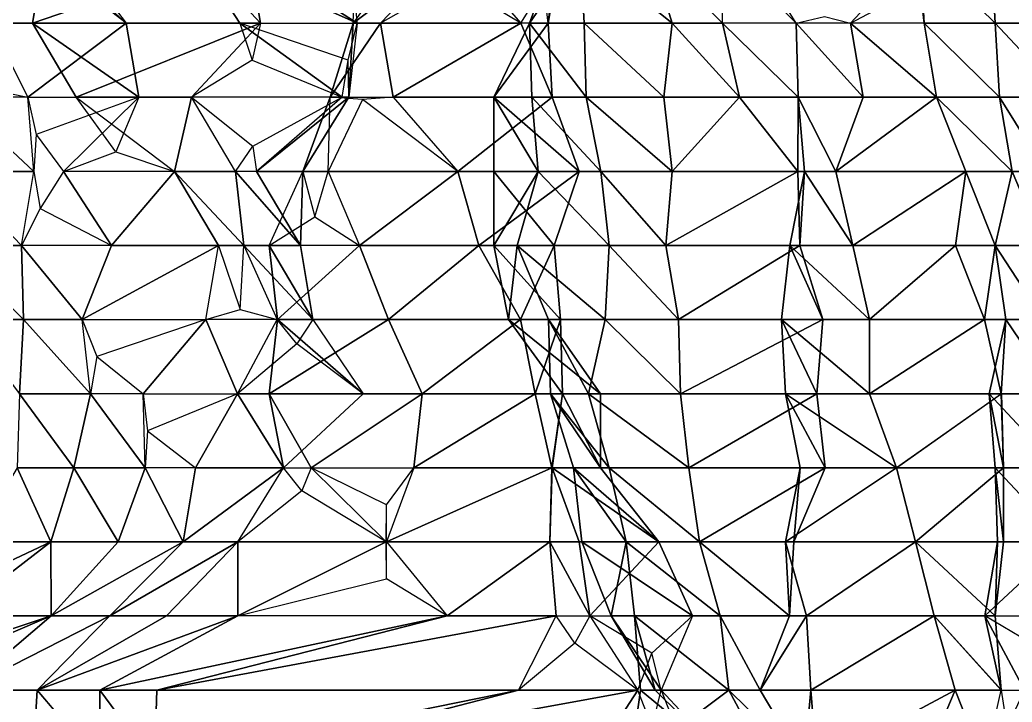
# Model space of a CAD drawing. Header units: metres. Extents: x -317 to 276, y -240 to 234.
# Drawn here: x -262.5 to -182.1, y 113 to 168.3 of the extents above; entities that cross this region are included whole.
import ezdxf

# ---------------------------------------------------------------- set-up
doc = ezdxf.new("R2010")
doc.units = ezdxf.units.M

msp = doc.modelspace()

# ---------------------------------------------------------------- linework, layer by layer
for points in [[(-253.86838, 168, -382.24393), (-261.46277, 168, -408.66034), (-260.4475, 174, -406.8019), (-260.44742, 174.0001, -406.80182)], [(-261.46277, 168, -408.66034), (-242.99896, 168, -387.37753), (-244.01422, 174, -389.23596), (-244.01411, 174.0001, -389.23587)], [(-261.46277, 168, -408.66034), (-244.01422, 174, -389.23596), (-260.4475, 174, -406.8019), (-260.44742, 174.0001, -406.80182)], [(-253.86838, 168, -382.24393), (-260.4475, 174, -406.8019), (-258.437, 174, -390.60675), (-258.43692, 174.0001, -390.60666)], [(-242.99896, 168, -387.37753), (-244.67104, 168, -402.95325), (-248.56285, 174, -410.07715), (-248.56274, 174.0001, -410.07706)], [(-242.99896, 168, -387.37753), (-248.56285, 174, -410.07715), (-244.01422, 174, -389.23596), (-244.01411, 174.0001, -389.23587)], [(-235.17532, 168, -398.08643), (-244.48181, 174, -415.12183), (-248.56285, 174, -410.07715), (-248.56274, 174.0001, -410.07706)], [(-235.17532, 168, -398.08643), (-248.56285, 174, -410.07715), (-244.67104, 168, -402.95325), (-244.67093, 168.0001, -402.95316)], [(-235.17532, 168, -398.08643), (-235.39423, 171, -407.09116), (-244.48181, 174, -415.12183), (-244.4817, 174.0001, -415.12173)], [(-235.49371, 168, -411.18423), (-233.27399, 168, -419.63602), (-227.52087, 174, -409.105), (-227.52077, 174.0001, -409.10492)], [(-235.49371, 168, -411.18423), (-227.52087, 174, -409.105), (-231.26349, 174, -403.44086), (-231.26338, 174.0001, -403.44077)], [(-231.26349, 174, -403.44086), (-235.49371, 168, -411.18423), (-235.39423, 171, -407.09116), (-235.39412, 171.0001, -407.09106)], [(-221.91696, 168, -411.3621), (-220.05719, 171, -418.44333), (-227.16245, 174, -420.9639), (-227.16234, 174.0001, -420.9638)], [(-219.69724, 168, -419.8139), (-221.2001, 168, -435.07983), (-219.00038, 174, -431.05328), (-219.00027, 174.0001, -431.0532)], [(-221.2001, 168, -435.07983), (-216.78064, 168, -439.50507), (-217.11906, 174, -440.12454), (-217.11896, 174.0001, -440.12445)], [(-221.2001, 168, -435.07983), (-217.11906, 174, -440.12454), (-219.00038, 174, -431.05328), (-219.00027, 174.0001, -431.0532)], [(-218.68198, 174, -417.95547), (-219.69724, 168, -419.8139), (-220.05719, 171, -418.44333), (-220.05708, 171.0001, -418.44324)], [(-219.69724, 168, -419.8139), (-219.00038, 174, -431.05328), (-218.68198, 174, -417.95547), (-218.68187, 174.0001, -417.95538)], [(-217.11906, 174, -440.12454), (-209.65385, 168, -438.97455), (-211.51515, 174, -442.38162), (-211.51505, 174.0001, -442.38153)], [(-217.11906, 174, -440.12454), (-216.78064, 168, -439.50507), (-209.65385, 168, -438.97455), (-209.65375, 168.0001, -438.97446)], [(-211.51515, 174, -442.38162), (-205.57281, 168, -444.01923), (-205.57281, 174, -444.01923), (-205.57271, 174.0001, -444.01913)], [(-211.51515, 174, -442.38162), (-209.65385, 168, -438.97455), (-205.57281, 168, -444.01923), (-205.57271, 168.0001, -444.01913)], [(-199.6305, 168, -445.65686), (-203.35309, 174, -452.471), (-205.57281, 174, -444.01923), (-205.57271, 174.0001, -444.01913)], [(-189.62714, 174, -439.86084), (-195.21104, 168, -450.0821), (-189.60826, 171, -451.6261), (-189.60815, 171.0001, -451.626)], [(-189.2687, 168, -451.7197), (-189.60826, 171, -451.6261), (-189.60713, 174, -452.33917), (-189.60703, 174.0001, -452.33908)], [(-189.60713, 174, -452.33917), (-183.49559, 168, -453.66705), (-183.834, 174, -454.2865), (-183.8339, 174.0001, -454.2864)], [(-189.60713, 174, -452.33917), (-189.2687, 168, -451.7197), (-183.49559, 168, -453.66705), (-183.49548, 168.0001, -453.66696)], [(-183.834, 174, -454.2865), (-179.07614, 168, -458.09225), (-178.73772, 174, -457.47278), (-178.73761, 174.0001, -457.4727)], [(-183.834, 174, -454.2865), (-183.49559, 168, -453.66705), (-179.07614, 168, -458.09225), (-179.07603, 168.0001, -458.09216)], [(-260.28976, 172.97562, -387.7407), (-264.88696, 168, -389.89835), (-253.86838, 168, -382.24393), (-253.86827, 168.0001, -382.24384)], [(-227.45491, 171.32309, -415.24173), (-233.27399, 168, -419.63602), (-221.91696, 168, -411.3621), (-221.91685, 168.0001, -411.362)], [(-261.84122, 162, -384.32312), (-253.86838, 168, -382.24393), (-264.88696, 168, -389.89835), (-264.88687, 168.0001, -389.89825)], [(-261.84122, 162, -384.32312), (-252.85312, 162, -380.3855), (-253.86838, 168, -382.24393), (-253.86827, 168.0001, -382.24384)], [(-252.85312, 162, -380.3855), (-257.90936, 162, -402.15588), (-261.46277, 168, -408.66034), (-261.46268, 168.0001, -408.66025)], [(-252.85312, 162, -380.3855), (-261.46277, 168, -408.66034), (-253.86838, 168, -382.24393), (-253.86827, 168.0001, -382.24384)], [(-257.90936, 162, -402.15588), (-242.99896, 168, -387.37753), (-261.46277, 168, -408.66034), (-261.46268, 168.0001, -408.66025)], [(-257.90936, 162, -402.15588), (-248.58286, 162, -397.59882), (-242.99896, 168, -387.37753), (-242.99886, 168.0001, -387.37744)], [(-242.99896, 168, -387.37753), (-243.67188, 165, -393.6458), (-248.58286, 162, -397.59882), (-248.58275, 162.0001, -397.59872)], [(-236.37979, 162, -387.7762), (-235.89197, 165, -398.45374), (-244.67104, 168, -402.95325), (-244.67093, 168.0001, -402.95316)], [(-236.37979, 162, -387.7762), (-244.67104, 168, -402.95325), (-243.67188, 165, -393.6458), (-243.67177, 165.0001, -393.64572)], [(-235.85214, 162, -399.32535), (-237.35501, 162, -414.5913), (-235.49371, 168, -411.18423), (-235.4936, 168.0001, -411.18414)], [(-237.35501, 162, -414.5913), (-232.25873, 162, -417.7776), (-233.27399, 168, -419.63602), (-233.27388, 168.0001, -419.63593)], [(-237.35501, 162, -414.5913), (-233.27399, 168, -419.63602), (-235.49371, 168, -411.18423), (-235.4936, 168.0001, -411.18414)], [(-235.17532, 168, -398.08643), (-235.85214, 162, -399.32535), (-235.89197, 165, -398.45374), (-235.89186, 165.0001, -398.45364)], [(-235.85214, 162, -399.32535), (-235.49371, 168, -411.18423), (-235.17532, 168, -398.08643), (-235.17522, 168.0001, -398.08633)], [(-232.25873, 162, -417.7776), (-221.91696, 168, -411.3621), (-233.27399, 168, -419.63602), (-233.27388, 168.0001, -419.63593)], [(-232.25873, 162, -417.7776), (-219.37883, 162, -406.71606), (-221.91696, 168, -411.3621), (-221.91685, 168.0001, -411.362)], [(-219.37883, 162, -406.71606), (-224.09666, 162, -427.867), (-219.69724, 168, -419.8139), (-219.69713, 168.0001, -419.8138)], [(-224.09666, 162, -427.867), (-221.03088, 162, -434.7701), (-221.2001, 168, -435.07983), (-221.2, 168.0001, -435.07974)], [(-224.09666, 162, -427.867), (-221.2001, 168, -435.07983), (-219.69724, 168, -419.8139), (-219.69713, 168.0001, -419.8138)], [(-219.37883, 162, -406.71606), (-219.69724, 168, -419.8139), (-221.91696, 168, -411.3621), (-221.91685, 168.0001, -411.362)], [(-221.2001, 168, -435.07983), (-216.61145, 162, -439.19534), (-216.78064, 168, -439.50507), (-216.78053, 168.0001, -439.50497)], [(-221.2001, 168, -435.07983), (-221.03088, 162, -434.7701), (-216.61145, 162, -439.19534), (-216.61134, 162.0001, -439.19525)], [(-216.78064, 168, -439.50507), (-210.33069, 162, -440.21347), (-209.65385, 168, -438.97455), (-209.65375, 168.0001, -438.97446)], [(-216.78064, 168, -439.50507), (-216.61145, 162, -439.19534), (-210.33069, 162, -440.21347), (-210.33058, 162.0001, -440.21338)], [(-209.65385, 168, -438.97455), (-210.33069, 162, -440.21347), (-204.21915, 162, -441.54135), (-204.21904, 162.0001, -441.54126)], [(-209.65385, 168, -438.97455), (-204.21915, 162, -441.54135), (-205.57281, 168, -444.01923), (-205.57271, 168.0001, -444.01913)], [(-205.57281, 168, -444.01923), (-199.46127, 162, -445.3471), (-199.6305, 168, -445.65686), (-199.63039, 168.0001, -445.65677)], [(-205.57281, 168, -444.01923), (-204.21915, 162, -441.54135), (-199.46127, 162, -445.3471), (-199.46117, 162.0001, -445.34702)], [(-197.33615, 168.54544, -447.7146), (-195.21104, 168, -450.0821), (-199.6305, 168, -445.65686), (-199.63039, 168.0001, -445.65677)], [(-199.6305, 168, -445.65686), (-194.19579, 162, -448.22366), (-195.21104, 168, -450.0821), (-195.21094, 168.0001, -450.082)], [(-199.6305, 168, -445.65686), (-199.46127, 162, -445.3471), (-194.19579, 162, -448.22366), (-194.19568, 162.0001, -448.22357)], [(-195.21104, 168, -450.0821), (-188.25345, 162, -449.86127), (-189.2687, 168, -451.7197), (-189.2686, 168.0001, -451.7196)], [(-195.21104, 168, -450.0821), (-194.19579, 162, -448.22366), (-188.25345, 162, -449.86127), (-188.25334, 162.0001, -449.86118)], [(-189.2687, 168, -451.7197), (-183.15717, 162, -453.04758), (-183.49559, 168, -453.66705), (-183.49548, 168.0001, -453.66696)], [(-189.2687, 168, -451.7197), (-188.25345, 162, -449.86127), (-183.15717, 162, -453.04758), (-183.15706, 162.0001, -453.0475)], [(-183.49559, 168, -453.66705), (-177.89168, 162, -455.92413), (-179.07614, 168, -458.09225), (-179.07603, 168.0001, -458.09216)], [(-183.49559, 168, -453.66705), (-183.15717, 162, -453.04758), (-177.89168, 162, -455.92413), (-177.89157, 162.0001, -455.92404)], [(-264.77853, 162.6, -383.44238), (-261.84122, 162, -384.32312), (-267.78354, 162, -382.68552), (-267.78345, 162.0001, -382.68542)], [(-267.78354, 162, -382.68552), (-268.12195, 156, -383.305), (-261.3336, 156, -383.39392), (-261.3335, 156.0001, -383.39383)], [(-267.78354, 162, -382.68552), (-261.3336, 156, -383.39392), (-261.84122, 162, -384.32312), (-261.84113, 162.0001, -384.32303)], [(-261.3336, 156, -383.39392), (-261.84122, 162, -384.32312), (-261.1498, 159, -384.02023), (-261.14972, 159.0001, -384.02014)], [(-252.85312, 162, -380.3855), (-261.1498, 159, -384.02023), (-258.94464, 156, -391.53598), (-258.94455, 156.0001, -391.5359)], [(-252.85312, 162, -380.3855), (-254.69727, 157.59036, -390.0187), (-257.90936, 162, -402.15588), (-257.90927, 162.0001, -402.1558)], [(-248.58286, 162, -397.59882), (-257.90936, 162, -402.15588), (-249.95654, 156, -387.59836), (-249.95644, 156.0001, -387.59827)], [(-248.58286, 162, -397.59882), (-249.95654, 156, -387.59836), (-245.02948, 156, -391.09436), (-245.02937, 156.0001, -391.09427)], [(-248.58286, 162, -397.59882), (-243.6003, 158.03226, -394.73578), (-236.37979, 162, -387.7762), (-236.37968, 162.0001, -387.77612)], [(-243.31737, 156, -400.47537), (-239.57475, 156, -406.13953), (-235.85214, 162, -399.32535), (-235.85204, 162.0001, -399.32526)], [(-243.31737, 156, -400.47537), (-235.85214, 162, -399.32535), (-236.37979, 162, -387.7762), (-236.37968, 162.0001, -387.77612)], [(-239.57475, 156, -406.13953), (-237.52423, 156, -414.90106), (-237.35501, 162, -414.5913), (-237.3549, 162.0001, -414.59122)], [(-239.57475, 156, -406.13953), (-237.35501, 162, -414.5913), (-235.85214, 162, -399.32535), (-235.85204, 162.0001, -399.32526)], [(-234.72755, 161.8125, -416.03928), (-237.52423, 156, -414.90106), (-227.01324, 156, -408.1758), (-227.01314, 156.0001, -408.17572)], [(-232.25873, 162, -417.7776), (-234.72755, 161.8125, -416.03928), (-237.35501, 162, -414.5913), (-237.3549, 162.0001, -414.59122)], [(-227.01324, 156, -408.1758), (-219.37883, 162, -406.71606), (-232.25873, 162, -417.7776), (-232.25862, 162.0001, -417.7775)], [(-227.01324, 156, -408.1758), (-217.17911, 156, -402.6895), (-219.37883, 162, -406.71606), (-219.37872, 162.0001, -406.71597)], [(-217.17911, 156, -402.6895), (-224.09666, 156, -427.867), (-224.09666, 162, -427.867), (-224.09656, 162.0001, -427.8669)], [(-217.17911, 156, -402.6895), (-224.09666, 162, -427.867), (-219.37883, 162, -406.71606), (-219.37872, 162.0001, -406.71597)], [(-224.09666, 162, -427.867), (-220.52325, 156, -433.8409), (-221.03088, 162, -434.7701), (-221.03078, 162.0001, -434.77002)], [(-224.09666, 162, -427.867), (-224.09666, 156, -427.867), (-220.52325, 156, -433.8409), (-220.52315, 156.0001, -433.84082)], [(-221.03088, 162, -434.7701), (-215.42697, 156, -437.0272), (-216.61145, 162, -439.19534), (-216.61134, 162.0001, -439.19525)], [(-221.03088, 162, -434.7701), (-220.52325, 156, -433.8409), (-215.42697, 156, -437.0272), (-215.42686, 156.0001, -437.0271)], [(-216.61145, 162, -439.19534), (-209.65385, 156, -438.97455), (-210.33069, 162, -440.21347), (-210.33058, 162.0001, -440.21338)], [(-216.61145, 162, -439.19534), (-215.42697, 156, -437.0272), (-209.65385, 156, -438.97455), (-209.65375, 156.0001, -438.97446)], [(-209.65385, 156, -438.97455), (-204.21915, 162, -441.54135), (-210.33069, 162, -440.21347), (-210.33058, 162.0001, -440.21338)], [(-209.65385, 156, -438.97455), (-199.4813, 156, -432.86877), (-204.21915, 162, -441.54135), (-204.21904, 162.0001, -441.54126)], [(-199.4813, 156, -432.86877), (-199.46127, 162, -445.3471), (-204.21915, 162, -441.54135), (-204.21904, 162.0001, -441.54126)], [(-199.4813, 156, -432.86877), (-198.95366, 156, -444.4179), (-199.46127, 162, -445.3471), (-199.46117, 162.0001, -445.34702)], [(-199.46127, 162, -445.3471), (-196.39551, 156, -452.2502), (-194.19579, 162, -448.22366), (-194.19568, 162.0001, -448.22357)], [(-199.46127, 162, -445.3471), (-198.95366, 156, -444.4179), (-196.39551, 156, -452.2502), (-196.3954, 156.0001, -452.25012)], [(-196.39551, 156, -452.2502), (-185.88454, 156, -445.525), (-188.25345, 162, -449.86127), (-188.25334, 162.0001, -449.86118)], [(-196.39551, 156, -452.2502), (-188.25345, 162, -449.86127), (-194.19579, 162, -448.22366), (-194.19568, 162.0001, -448.22357)], [(-188.25345, 162, -449.86127), (-182.1419, 156, -451.18915), (-183.15717, 162, -453.04758), (-183.15706, 162.0001, -453.0475)], [(-188.25345, 162, -449.86127), (-185.88454, 156, -445.525), (-182.1419, 156, -451.18915), (-182.1418, 156.0001, -451.18906)], [(-183.15717, 162, -453.04758), (-179.41455, 156, -458.71173), (-177.89168, 162, -455.92413), (-177.89157, 162.0001, -455.92404)], [(-183.15717, 162, -453.04758), (-182.1419, 156, -451.18915), (-179.41455, 156, -458.71173), (-179.41444, 156.0001, -458.71164)], [(-254.69727, 157.59036, -390.0187), (-249.95654, 156, -387.59836), (-258.94464, 156, -391.53598), (-258.94455, 156.0001, -391.5359)], [(-243.6003, 158.03226, -394.73578), (-243.31737, 156, -400.47537), (-245.02948, 156, -391.09436), (-245.02937, 156.0001, -391.09427)], [(-268.12195, 156, -383.305), (-268.29117, 150, -383.61472), (-262.34885, 150, -385.25232), (-262.34875, 150.0001, -385.25223)], [(-268.12195, 156, -383.305), (-262.34885, 150, -385.25232), (-261.3336, 156, -383.39392), (-261.3335, 156.0001, -383.39383)], [(-261.3336, 156, -383.39392), (-260.83932, 153, -385.0785), (-262.34885, 150, -385.25232), (-262.34875, 150.0001, -385.25223)], [(-255.05283, 150, -384.41205), (-258.94464, 156, -391.53598), (-260.83932, 153, -385.0785), (-260.83923, 153.0001, -385.0784)], [(-249.95654, 156, -387.59836), (-258.94464, 156, -391.53598), (-255.05283, 150, -384.41205), (-255.05272, 150.0001, -384.41196)], [(-249.95654, 156, -387.59836), (-255.05283, 150, -384.41205), (-246.40317, 150, -381.09393), (-246.40306, 150.0001, -381.09384)], [(-244.35263, 150, -389.85544), (-245.02948, 156, -391.09436), (-249.95654, 156, -387.59836), (-249.95644, 156.0001, -387.59827)], [(-244.35263, 150, -389.85544), (-249.95654, 156, -387.59836), (-246.40317, 150, -381.09393), (-246.40306, 150.0001, -381.09384)], [(-239.76398, 150, -393.97092), (-243.31737, 156, -400.47537), (-245.02948, 156, -391.09436), (-245.02937, 156.0001, -391.09427)], [(-239.76398, 150, -393.97092), (-245.02948, 156, -391.09436), (-244.35263, 150, -389.85544), (-244.35252, 150.0001, -389.85535)], [(-239.76398, 150, -393.97092), (-239.57475, 156, -406.13953), (-243.31737, 156, -400.47537), (-243.31726, 156.0001, -400.47528)], [(-239.76398, 150, -393.97092), (-242.2821, 150, -411.09528), (-239.57475, 156, -406.13953), (-239.57465, 156.0001, -406.13943)], [(-239.57475, 156, -406.13953), (-238.60135, 152.32257, -410.6152), (-237.52423, 156, -414.90106), (-237.52412, 156.0001, -414.90097)], [(-234.98608, 150, -410.255), (-227.01324, 156, -408.1758), (-237.52423, 156, -414.90106), (-237.52412, 156.0001, -414.90097)], [(-234.98608, 150, -410.255), (-225.32117, 150, -405.07846), (-227.01324, 156, -408.1758), (-227.01314, 156.0001, -408.17572)], [(-225.32117, 150, -405.07846), (-217.17911, 156, -402.6895), (-227.01324, 156, -408.1758), (-227.01314, 156.0001, -408.17572)], [(-225.32117, 150, -405.07846), (-219.20963, 150, -406.40634), (-217.17911, 156, -402.6895), (-217.179, 156.0001, -402.68942)], [(-219.20963, 150, -406.40634), (-224.09666, 150, -427.867), (-224.09666, 156, -427.867), (-224.09656, 156.0001, -427.8669)], [(-219.20963, 150, -406.40634), (-224.09666, 156, -427.867), (-217.17911, 156, -402.6895), (-217.179, 156.0001, -402.68942)], [(-224.09666, 150, -427.867), (-222.21536, 150, -436.93823), (-220.52325, 156, -433.8409), (-220.52315, 156.0001, -433.84082)], [(-224.09666, 150, -427.867), (-220.52325, 156, -433.8409), (-224.09666, 156, -427.867), (-224.09656, 156.0001, -427.8669)], [(-220.52325, 156, -433.8409), (-222.21536, 150, -436.93823), (-214.75015, 150, -435.78824), (-214.75005, 150.0001, -435.78815)], [(-220.52325, 156, -433.8409), (-214.75015, 150, -435.78824), (-215.42697, 156, -437.0272), (-215.42686, 156.0001, -437.0271)], [(-215.42697, 156, -437.0272), (-210.16148, 150, -439.90375), (-209.65385, 156, -438.97455), (-209.65375, 156.0001, -438.97446)], [(-215.42697, 156, -437.0272), (-214.75015, 150, -435.78824), (-210.16148, 150, -439.90375), (-210.16138, 150.0001, -439.90366)], [(-210.16148, 150, -439.90375), (-199.31209, 150, -432.55905), (-199.4813, 156, -432.86877), (-199.48119, 156.0001, -432.86868)], [(-210.16148, 150, -439.90375), (-199.4813, 156, -432.86877), (-209.65385, 156, -438.97455), (-209.65375, 156.0001, -438.97446)], [(-199.31209, 150, -432.55905), (-200.13812, 150, -446.58606), (-198.95366, 156, -444.4179), (-198.95355, 156.0001, -444.41782)], [(-198.95366, 156, -444.4179), (-200.13812, 150, -446.58606), (-195.04184, 150, -449.77234), (-195.04173, 150.0001, -449.77225)], [(-199.31209, 150, -432.55905), (-198.95366, 156, -444.4179), (-199.4813, 156, -432.86877), (-199.48119, 156.0001, -432.86868)], [(-198.95366, 156, -444.4179), (-195.04184, 150, -449.77234), (-196.39551, 156, -452.2502), (-196.3954, 156.0001, -452.25012)], [(-195.04184, 150, -449.77234), (-185.88454, 156, -445.525), (-196.39551, 156, -452.2502), (-196.3954, 156.0001, -452.25012)], [(-195.04184, 150, -449.77234), (-186.73058, 150, -447.07367), (-185.88454, 156, -445.525), (-185.88443, 156.0001, -445.5249)], [(-185.88454, 156, -445.525), (-186.73058, 150, -447.07367), (-183.49559, 150, -453.66705), (-183.49548, 150.0001, -453.66696)], [(-185.88454, 156, -445.525), (-183.49559, 150, -453.66705), (-182.1419, 156, -451.18915), (-182.1418, 156.0001, -451.18906)], [(-182.1419, 156, -451.18915), (-183.49559, 150, -453.66705), (-179.58377, 150, -459.02148), (-179.58366, 150.0001, -459.0214)], [(-182.1419, 156, -451.18915), (-179.58377, 150, -459.02148), (-179.41455, 156, -458.71173), (-179.41444, 156.0001, -458.71164)], [(-238.60135, 152.32257, -410.6152), (-234.98608, 150, -410.255), (-242.2821, 150, -411.09528), (-242.282, 150.0001, -411.09518)], [(-268.29117, 150, -383.61472), (-262.17963, 144, -384.9426), (-262.34885, 150, -385.25232), (-262.34875, 150.0001, -385.25223)], [(-268.29117, 150, -383.61472), (-267.1067, 144, -381.44656), (-262.17963, 144, -384.9426), (-262.17953, 144.0001, -384.9425)], [(-262.34885, 150, -385.25232), (-257.42175, 144, -388.74835), (-255.05283, 150, -384.41205), (-255.05272, 150.0001, -384.41196)], [(-262.34885, 150, -385.25232), (-262.17963, 144, -384.9426), (-257.42175, 144, -388.74835), (-257.42166, 144.0001, -388.74826)], [(-257.42175, 144, -388.74835), (-247.41841, 144, -382.95233), (-246.40317, 150, -381.09393), (-246.40306, 150.0001, -381.09384)], [(-257.42175, 144, -388.74835), (-246.40317, 150, -381.09393), (-255.05283, 150, -384.41205), (-255.05272, 150.0001, -384.41196)], [(-246.40317, 150, -381.09393), (-244.64722, 144.81818, -384.13718), (-244.35263, 150, -389.85544), (-244.35252, 150.0001, -389.85535)], [(-244.35263, 150, -389.85544), (-238.74872, 144, -392.11252), (-239.76398, 150, -393.97092), (-239.76387, 150.0001, -393.97083)], [(-244.35263, 150, -389.85544), (-241.6453, 144, -384.89966), (-238.74872, 144, -392.11252), (-238.74861, 144.0001, -392.11243)], [(-238.74872, 144, -392.11252), (-241.60526, 144, -409.85635), (-242.2821, 150, -411.09528), (-242.282, 150.0001, -411.09518)], [(-238.74872, 144, -392.11252), (-242.2821, 150, -411.09528), (-239.76398, 150, -393.97092), (-239.76387, 150.0001, -393.97083)], [(-241.60526, 144, -409.85635), (-234.98608, 150, -410.255), (-242.2821, 150, -411.09528), (-242.282, 150.0001, -411.09518)], [(-241.60526, 144, -409.85635), (-232.61716, 144, -405.91873), (-234.98608, 150, -410.255), (-234.98598, 150.0001, -410.2549)], [(-232.61716, 144, -405.91873), (-225.32117, 150, -405.07846), (-234.98608, 150, -410.255), (-234.98598, 150.0001, -410.2549)], [(-232.61716, 144, -405.91873), (-221.93698, 144, -398.88376), (-225.32117, 150, -405.07846), (-225.32106, 150.0001, -405.07837)], [(-219.20963, 150, -406.40634), (-225.32117, 150, -405.07846), (-221.93698, 144, -398.88376), (-221.93687, 144.0001, -398.88367)], [(-218.702, 144, -405.47714), (-222.9122, 144, -425.69885), (-224.09666, 150, -427.867), (-224.09656, 150.0001, -427.8669)], [(-218.702, 144, -405.47714), (-224.09666, 150, -427.867), (-219.20963, 150, -406.40634), (-219.20952, 150.0001, -406.40625)], [(-222.9122, 144, -425.69885), (-222.21536, 150, -436.93823), (-224.09666, 150, -427.867), (-224.09656, 150.0001, -427.8669)], [(-222.9122, 144, -425.69885), (-219.67722, 144, -432.29224), (-222.21536, 150, -436.93823), (-222.21526, 150.0001, -436.93814)], [(-222.21536, 150, -436.93823), (-215.08856, 144, -436.4077), (-214.75015, 150, -435.78824), (-214.75005, 150.0001, -435.78815)], [(-222.21536, 150, -436.93823), (-219.67722, 144, -432.29224), (-215.08856, 144, -436.4077), (-215.08846, 144.0001, -436.40762)], [(-219.20963, 150, -406.40634), (-221.93698, 144, -398.88376), (-218.702, 144, -405.47714), (-218.70189, 144.0001, -405.47705)], [(-214.75015, 150, -435.78824), (-215.08856, 144, -436.4077), (-209.14622, 144, -438.04532), (-209.14612, 144.0001, -438.04523)], [(-214.75015, 150, -435.78824), (-209.14622, 144, -438.04532), (-210.16148, 150, -439.90375), (-210.16138, 150.0001, -439.90366)], [(-209.14622, 144, -438.04532), (-199.31209, 150, -432.55905), (-210.16148, 150, -439.90375), (-210.16138, 150.0001, -439.90366)], [(-209.14622, 144, -438.04532), (-197.45079, 144, -429.15195), (-199.31209, 150, -432.55905), (-199.31198, 150.0001, -432.55896)], [(-197.45079, 144, -429.15195), (-200.81496, 144, -447.825), (-200.13812, 150, -446.58606), (-200.13802, 150.0001, -446.58597)], [(-200.13812, 150, -446.58606), (-200.81496, 144, -447.825), (-193.68817, 144, -447.29446), (-193.68806, 144.0001, -447.29437)], [(-197.45079, 144, -429.15195), (-200.13812, 150, -446.58606), (-199.31209, 150, -432.55905), (-199.31198, 150.0001, -432.55896)], [(-200.13812, 150, -446.58606), (-193.68817, 144, -447.29446), (-195.04184, 150, -449.77234), (-195.04173, 150.0001, -449.77225)], [(-193.68817, 144, -447.29446), (-186.73058, 150, -447.07367), (-195.04184, 150, -449.77234), (-195.04173, 150.0001, -449.77225)], [(-193.68817, 144, -447.29446), (-184.36165, 144, -442.73737), (-186.73058, 150, -447.07367), (-186.73047, 150.0001, -447.07358)], [(-184.36165, 144, -442.73737), (-183.49559, 150, -453.66705), (-186.73058, 150, -447.07367), (-186.73047, 150.0001, -447.07358)], [(-184.36165, 144, -442.73737), (-182.64954, 144, -452.11835), (-183.49559, 150, -453.66705), (-183.49548, 150.0001, -453.66696)], [(-183.49559, 150, -453.66705), (-179.58377, 144, -459.02148), (-179.58377, 150, -459.02148), (-179.58366, 150.0001, -459.0214)], [(-183.49559, 150, -453.66705), (-182.64954, 144, -452.11835), (-179.58377, 144, -459.02148), (-179.58366, 144.0001, -459.0214)], [(-244.64722, 144.81818, -384.13718), (-241.6453, 144, -384.89966), (-247.41841, 144, -382.95233), (-247.4183, 144.0001, -382.95224)], [(-267.1067, 144, -381.44656), (-262.51807, 138, -385.56207), (-262.17963, 144, -384.9426), (-262.17953, 144.0001, -384.9425)], [(-262.17963, 144, -384.9426), (-262.51807, 138, -385.56207), (-256.74493, 138, -387.5094), (-256.74484, 138.0001, -387.5093)], [(-262.17963, 144, -384.9426), (-256.74493, 138, -387.5094), (-257.42175, 144, -388.74835), (-257.42166, 144.0001, -388.74826)], [(-256.74493, 138, -387.5094), (-257.42175, 144, -388.74835), (-256.2449, 141, -388.06647), (-256.2448, 141.0001, -388.06638)], [(-247.41841, 144, -382.95233), (-256.2449, 141, -388.06647), (-252.49469, 138, -392.2444), (-252.49458, 138.0001, -392.2443)], [(-247.41841, 144, -382.95233), (-252.49469, 138, -392.2444), (-244.86026, 138, -390.78464), (-244.86015, 138.0001, -390.78455)], [(-247.41841, 144, -382.95233), (-244.86026, 138, -390.78464), (-241.6453, 144, -384.89966), (-241.64519, 144.0001, -384.89957)], [(-234.6877, 138, -384.67886), (-242.2821, 138, -411.09528), (-241.60526, 144, -409.85635), (-241.60515, 144.0001, -409.85626)], [(-242.2821, 138, -411.09528), (-229.90982, 138, -400.96295), (-232.61716, 144, -405.91873), (-232.61705, 144.0001, -405.91864)], [(-242.2821, 138, -411.09528), (-232.61716, 144, -405.91873), (-241.60526, 144, -409.85635), (-241.60515, 144.0001, -409.85626)], [(-238.74872, 144, -392.11252), (-240.05928, 142.04651, -388.25397), (-241.6453, 144, -384.89966), (-241.64519, 144.0001, -384.89957)], [(-234.6877, 138, -384.67886), (-241.60526, 144, -409.85635), (-238.74872, 144, -392.11252), (-238.74861, 144.0001, -392.11243)], [(-229.90982, 138, -400.96295), (-221.93698, 144, -398.88376), (-232.61716, 144, -405.91873), (-232.61705, 144.0001, -405.91864)], [(-229.90982, 138, -400.96295), (-220.75252, 138, -396.7156), (-221.93698, 144, -398.88376), (-221.93687, 144.0001, -398.88367)], [(-218.53278, 138, -405.16742), (-215.46701, 138, -412.0705), (-222.9122, 144, -425.69885), (-222.9121, 144.0001, -425.69876)], [(-218.53278, 138, -405.16742), (-222.9122, 144, -425.69885), (-218.702, 144, -405.47714), (-218.70189, 144.0001, -405.47705)], [(-215.46701, 138, -412.0705), (-219.67722, 144, -432.29224), (-222.9122, 144, -425.69885), (-222.9121, 144.0001, -425.69876)], [(-220.75252, 138, -396.7156), (-218.702, 144, -405.47714), (-221.93698, 144, -398.88376), (-221.93687, 144.0001, -398.88367)], [(-220.75252, 138, -396.7156), (-218.53278, 138, -405.16742), (-218.702, 144, -405.47714), (-218.70189, 144.0001, -405.47705)], [(-215.46701, 138, -412.0705), (-219.50801, 138, -431.98248), (-219.67722, 144, -432.29224), (-219.67711, 144.0001, -432.29214)], [(-219.67722, 144, -432.29224), (-216.44223, 138, -438.8856), (-215.08856, 144, -436.4077), (-215.08846, 144.0001, -436.40762)], [(-219.67722, 144, -432.29224), (-219.50801, 138, -431.98248), (-216.44223, 138, -438.8856), (-216.44212, 138.0001, -438.8855)], [(-215.08856, 144, -436.4077), (-216.44223, 138, -438.8856), (-208.97702, 138, -437.7356), (-208.97691, 138.0001, -437.7355)], [(-215.08856, 144, -436.4077), (-208.97702, 138, -437.7356), (-209.14622, 144, -438.04532), (-209.14612, 144.0001, -438.04523)], [(-208.97702, 138, -437.7356), (-197.45079, 144, -429.15195), (-209.14622, 144, -438.04532), (-209.14612, 144.0001, -438.04523)], [(-208.97702, 138, -437.7356), (-197.95842, 138, -430.08118), (-197.45079, 144, -429.15195), (-197.45068, 144.0001, -429.15186)], [(-197.95842, 138, -430.08118), (-200.47653, 138, -447.20554), (-200.81496, 144, -447.825), (-200.81485, 144.0001, -447.82492)], [(-197.95842, 138, -430.08118), (-200.81496, 144, -447.825), (-197.45079, 144, -429.15195), (-197.45068, 144.0001, -429.15186)], [(-200.81496, 144, -447.825), (-193.68817, 138, -447.29446), (-193.68817, 144, -447.29446), (-193.68806, 144.0001, -447.29437)], [(-200.81496, 144, -447.825), (-200.47653, 138, -447.20554), (-193.68817, 138, -447.29446), (-193.68806, 138.0001, -447.29437)], [(-193.68817, 138, -447.29446), (-183.00798, 138, -440.2595), (-184.36165, 144, -442.73737), (-184.36154, 144.0001, -442.73727)], [(-193.68817, 138, -447.29446), (-184.36165, 144, -442.73737), (-193.68817, 144, -447.29446), (-193.68806, 144.0001, -447.29437)], [(-183.00798, 138, -440.2595), (-182.64954, 144, -452.11835), (-184.36165, 144, -442.73737), (-184.36154, 144.0001, -442.73727)], [(-183.00798, 138, -440.2595), (-184.00322, 138, -454.59625), (-182.64954, 144, -452.11835), (-182.64943, 144.0001, -452.11826)], [(-182.64954, 144, -452.11835), (-184.00322, 138, -454.59625), (-178.56851, 138, -457.16306), (-178.5684, 138.0001, -457.16296)], [(-182.64954, 144, -452.11835), (-178.56851, 138, -457.16306), (-179.58377, 144, -459.02148), (-179.58366, 144.0001, -459.0214)], [(-240.05928, 142.04651, -388.25397), (-244.86026, 138, -390.78464), (-234.6877, 138, -384.67886), (-234.68759, 138.0001, -384.67877)], [(-262.51807, 138, -385.56207), (-262.68726, 132, -385.8718), (-258.0986, 132, -389.98727), (-258.0985, 132.0001, -389.98718)], [(-262.51807, 138, -385.56207), (-258.0986, 132, -389.98727), (-256.74493, 138, -387.5094), (-256.74484, 138.0001, -387.5093)], [(-256.74493, 138, -387.5094), (-258.0986, 132, -389.98727), (-252.32547, 132, -391.93463), (-252.32536, 132.0001, -391.93454)], [(-256.74493, 138, -387.5094), (-252.32547, 132, -391.93463), (-252.49469, 138, -392.2444), (-252.49458, 138.0001, -392.2443)], [(-252.32547, 132, -391.93463), (-252.49469, 138, -392.2444), (-252.13113, 135, -392.17487), (-252.13103, 135.0001, -392.17477)], [(-244.86026, 138, -390.78464), (-252.13113, 135, -392.17487), (-248.24445, 132, -396.97934), (-248.24434, 132.0001, -396.97925)], [(-244.86026, 138, -390.78464), (-248.24445, 132, -396.97934), (-241.11765, 132, -396.4488), (-241.11754, 132.0001, -396.4487)], [(-244.86026, 138, -390.78464), (-241.11765, 132, -396.4488), (-234.6877, 138, -384.67886), (-234.68759, 138.0001, -384.67877)], [(-241.11765, 132, -396.4488), (-238.89792, 132, -404.90057), (-242.2821, 138, -411.09528), (-242.282, 138.0001, -411.09518)], [(-241.11765, 132, -396.4488), (-242.2821, 138, -411.09528), (-234.6877, 138, -384.67886), (-234.68759, 138.0001, -384.67877)], [(-238.89792, 132, -404.90057), (-229.90982, 138, -400.96295), (-242.2821, 138, -411.09528), (-242.282, 138.0001, -411.09518)], [(-238.89792, 132, -404.90057), (-230.58665, 132, -402.2019), (-229.90982, 138, -400.96295), (-229.90971, 138.0001, -400.96286)], [(-230.58665, 132, -402.2019), (-219.39885, 132, -394.23773), (-220.75252, 138, -396.7156), (-220.75241, 138.0001, -396.7155)], [(-230.58665, 132, -402.2019), (-220.75252, 138, -396.7156), (-229.90982, 138, -400.96295), (-229.90971, 138.0001, -400.96286)], [(-219.39885, 132, -394.23773), (-218.53278, 138, -405.16742), (-220.75252, 138, -396.7156), (-220.75241, 138.0001, -396.7155)], [(-215.46701, 132, -412.0705), (-217.64671, 132, -428.5754), (-219.50801, 138, -431.98248), (-219.5079, 138.0001, -431.9824)], [(-215.46701, 132, -412.0705), (-219.50801, 138, -431.98248), (-215.46701, 138, -412.0705), (-215.4669, 138.0001, -412.0704)], [(-219.50801, 138, -431.98248), (-214.75015, 132, -435.78824), (-216.44223, 138, -438.8856), (-216.44212, 138.0001, -438.8855)], [(-219.50801, 138, -431.98248), (-217.64671, 132, -428.5754), (-214.75015, 132, -435.78824), (-214.75005, 132.0001, -435.78815)], [(-219.39885, 132, -394.23773), (-219.37883, 132, -406.71606), (-218.53278, 138, -405.16742), (-218.53267, 138.0001, -405.16733)], [(-218.53278, 138, -405.16742), (-219.37883, 132, -406.71606), (-215.46701, 132, -412.0705), (-215.4669, 132.0001, -412.0704)], [(-218.53278, 138, -405.16742), (-215.46701, 132, -412.0705), (-215.46701, 138, -412.0705), (-215.4669, 138.0001, -412.0704)], [(-216.44223, 138, -438.8856), (-208.30019, 132, -436.49664), (-208.97702, 138, -437.7356), (-208.97691, 138.0001, -437.7355)], [(-216.44223, 138, -438.8856), (-214.75015, 132, -435.78824), (-208.30019, 132, -436.49664), (-208.30008, 132.0001, -436.49655)], [(-208.30019, 132, -436.49664), (-197.95842, 138, -430.08118), (-208.97702, 138, -437.7356), (-208.97691, 138.0001, -437.7355)], [(-208.30019, 132, -436.49664), (-197.28159, 132, -428.84222), (-197.95842, 138, -430.08118), (-197.95831, 138.0001, -430.0811)], [(-197.28159, 132, -428.84222), (-199.29207, 132, -445.03738), (-200.47653, 138, -447.20554), (-200.47643, 138.0001, -447.20544)], [(-197.28159, 132, -428.84222), (-200.47653, 138, -447.20554), (-197.95842, 138, -430.08118), (-197.95831, 138.0001, -430.0811)], [(-200.47653, 138, -447.20554), (-191.48843, 132, -443.2679), (-193.68817, 138, -447.29446), (-193.68806, 138.0001, -447.29437)], [(-200.47653, 138, -447.20554), (-199.29207, 132, -445.03738), (-191.48843, 132, -443.2679), (-191.48833, 132.0001, -443.26782)], [(-191.48843, 132, -443.2679), (-183.00798, 138, -440.2595), (-193.68817, 138, -447.29446), (-193.68806, 138.0001, -447.29437)], [(-191.48843, 132, -443.2679), (-182.83876, 132, -439.94977), (-183.00798, 138, -440.2595), (-183.00787, 138.0001, -440.2594)], [(-182.83876, 132, -439.94977), (-183.49559, 132, -453.66705), (-184.00322, 138, -454.59625), (-184.00311, 138.0001, -454.59616)], [(-182.83876, 132, -439.94977), (-184.00322, 138, -454.59625), (-183.00798, 138, -440.2595), (-183.00787, 138.0001, -440.2594)], [(-184.00322, 138, -454.59625), (-178.3993, 132, -456.85333), (-178.56851, 138, -457.16306), (-178.5684, 138.0001, -457.16296)], [(-184.00322, 138, -454.59625), (-183.49559, 132, -453.66705), (-178.3993, 132, -456.85333), (-178.3992, 132.0001, -456.85324)], [(-262.68726, 132, -385.8718), (-266.24066, 126, -392.37622), (-259.9599, 126, -393.39438), (-259.9598, 126.0001, -393.3943)], [(-262.68726, 132, -385.8718), (-259.9599, 126, -393.39438), (-258.0986, 132, -389.98727), (-258.0985, 132.0001, -389.98718)], [(-258.0986, 132, -389.98727), (-259.9599, 126, -393.39438), (-254.52519, 126, -395.96118), (-254.52509, 126.0001, -395.9611)], [(-258.0986, 132, -389.98727), (-254.52519, 126, -395.96118), (-252.32547, 132, -391.93463), (-252.32536, 132.0001, -391.93454)], [(-252.32547, 132, -391.93463), (-254.52519, 126, -395.96118), (-249.2597, 126, -398.83774), (-249.2596, 126.0001, -398.83765)], [(-252.32547, 132, -391.93463), (-249.2597, 126, -398.83774), (-248.24445, 132, -396.97934), (-248.24434, 132.0001, -396.97925)], [(-249.2597, 126, -398.83774), (-244.84024, 126, -403.26297), (-241.11765, 132, -396.4488), (-241.11754, 132.0001, -396.4487)], [(-249.2597, 126, -398.83774), (-241.11765, 132, -396.4488), (-248.24445, 132, -396.97934), (-248.24434, 132.0001, -396.97925)], [(-238.89792, 132, -404.90057), (-239.6402, 130.13794, -400.00183), (-241.11765, 132, -396.4488), (-241.11754, 132.0001, -396.4487)], [(-232.8064, 126, -393.75012), (-232.79169, 129, -402.91788), (-238.89792, 132, -404.90057), (-238.89781, 132.0001, -404.90048)], [(-230.58665, 132, -402.2019), (-232.78638, 126, -406.22845), (-232.79169, 129, -402.91788), (-232.79158, 129.0001, -402.9178)], [(-232.78638, 126, -406.22845), (-219.56805, 126, -394.5475), (-219.39885, 132, -394.23773), (-219.39874, 132.0001, -394.23764)], [(-232.78638, 126, -406.22845), (-219.39885, 132, -394.23773), (-230.58665, 132, -402.2019), (-230.58655, 132.0001, -402.2018)], [(-219.56805, 126, -394.5475), (-217.17911, 126, -402.6895), (-219.37883, 132, -406.71606), (-219.37872, 132.0001, -406.71597)], [(-219.56805, 126, -394.5475), (-219.37883, 132, -406.71606), (-219.39885, 132, -394.23773), (-219.39874, 132.0001, -394.23764)], [(-210.72916, 126, -403.39795), (-215.46701, 132, -412.0705), (-219.37883, 132, -406.71606), (-219.37872, 132.0001, -406.71597)], [(-210.72916, 126, -403.39795), (-219.37883, 132, -406.71606), (-217.17911, 126, -402.6895), (-217.179, 126.0001, -402.68942)], [(-210.72916, 126, -403.39795), (-216.96988, 126, -427.33646), (-217.64671, 132, -428.5754), (-217.6466, 132.0001, -428.57532)], [(-210.72916, 126, -403.39795), (-217.64671, 132, -428.5754), (-215.46701, 132, -412.0705), (-215.4669, 132.0001, -412.0704)], [(-217.64671, 132, -428.5754), (-213.39647, 126, -433.31036), (-214.75015, 132, -435.78824), (-214.75005, 132.0001, -435.78815)], [(-217.64671, 132, -428.5754), (-216.96988, 126, -427.33646), (-213.39647, 126, -433.31036), (-213.39636, 126.0001, -433.31027)], [(-214.75015, 132, -435.78824), (-207.45413, 126, -434.948), (-208.30019, 132, -436.49664), (-208.30008, 132.0001, -436.49655)], [(-214.75015, 132, -435.78824), (-213.39647, 126, -433.31036), (-207.45413, 126, -434.948), (-207.45403, 126.0001, -434.9479)], [(-207.45413, 126, -434.948), (-197.28159, 132, -428.84222), (-208.30019, 132, -436.49664), (-208.30008, 132.0001, -436.49655)], [(-207.45413, 126, -434.948), (-199.81972, 126, -433.48825), (-197.28159, 132, -428.84222), (-197.28148, 132.0001, -428.84213)], [(-199.81972, 126, -433.48825), (-200.47653, 126, -447.20554), (-199.29207, 132, -445.03738), (-199.29196, 132.0001, -445.0373)], [(-200.47653, 126, -447.20554), (-189.96556, 126, -440.4803), (-191.48843, 132, -443.2679), (-191.48833, 132.0001, -443.26782)], [(-200.47653, 126, -447.20554), (-191.48843, 132, -443.2679), (-199.29207, 132, -445.03738), (-199.29196, 132.0001, -445.0373)], [(-199.81972, 126, -433.48825), (-199.29207, 132, -445.03738), (-197.28159, 132, -428.84222), (-197.28148, 132.0001, -428.84213)], [(-189.96556, 126, -440.4803), (-182.83876, 132, -439.94977), (-191.48843, 132, -443.2679), (-191.48833, 132.0001, -443.26782)], [(-189.96556, 126, -440.4803), (-182.83876, 126, -439.94977), (-182.83876, 132, -439.94977), (-182.83865, 132.0001, -439.94968)], [(-182.83876, 126, -439.94977), (-183.32639, 126, -453.3573), (-183.49559, 132, -453.66705), (-183.49548, 132.0001, -453.66696)], [(-182.83876, 126, -439.94977), (-183.49559, 132, -453.66705), (-182.83876, 132, -439.94977), (-182.83865, 132.0001, -439.94968)], [(-183.49559, 132, -453.66705), (-177.89168, 126, -455.92413), (-178.3993, 132, -456.85333), (-178.3992, 132.0001, -456.85324)], [(-183.49559, 132, -453.66705), (-183.32639, 126, -453.3573), (-177.89168, 126, -455.92413), (-177.89157, 126.0001, -455.92404)], [(-239.6402, 130.13794, -400.00183), (-244.84024, 126, -403.26297), (-232.8064, 126, -393.75012), (-232.80629, 126.0001, -393.75003)], [(-272.6706, 120, -404.14618), (-267.7435, 120, -407.64218), (-259.9599, 126, -393.39438), (-259.9598, 126.0001, -393.3943)], [(-272.6706, 120, -404.14618), (-259.9599, 126, -393.39438), (-266.24066, 126, -392.37622), (-266.24057, 126.0001, -392.37613)], [(-259.9599, 126, -393.39438), (-267.7435, 120, -407.64218), (-259.93988, 120, -405.8727), (-259.9398, 120.0001, -405.87262)], [(-259.9599, 126, -393.39438), (-259.93988, 120, -405.8727), (-254.52519, 126, -395.96118), (-254.52509, 126.0001, -395.9611)], [(-259.93988, 120, -405.8727), (-255.182, 120, -409.67847), (-249.2597, 126, -398.83774), (-249.2596, 126.0001, -398.83765)], [(-259.93988, 120, -405.8727), (-249.2597, 126, -398.83774), (-254.52519, 126, -395.96118), (-254.52509, 126.0001, -395.9611)], [(-255.182, 120, -409.67847), (-250.59335, 120, -413.79398), (-244.84024, 126, -403.26297), (-244.84013, 126.0001, -403.26288)], [(-255.182, 120, -409.67847), (-244.84024, 126, -403.26297), (-249.2597, 126, -398.83774), (-249.2596, 126.0001, -398.83765)], [(-244.84024, 126, -403.26297), (-250.59335, 120, -413.79398), (-244.82024, 120, -415.7413), (-244.82013, 120.0001, -415.7412)], [(-244.84024, 126, -403.26297), (-244.82024, 120, -415.7413), (-232.8064, 126, -393.75012), (-232.80629, 126.0001, -393.75003)], [(-232.8064, 126, -393.75012), (-244.82024, 120, -415.7413), (-232.79218, 123, -402.60974), (-232.79207, 123.0001, -402.60965)], [(-227.8793, 120, -397.24615), (-232.79218, 123, -402.60974), (-232.78638, 126, -406.22845), (-232.78627, 126.0001, -406.22836)], [(-227.8793, 120, -397.24615), (-219.56805, 126, -394.5475), (-232.78638, 126, -406.22845), (-232.78627, 126.0001, -406.22836)], [(-227.8793, 120, -397.24615), (-219.06042, 120, -393.61826), (-219.56805, 126, -394.5475), (-219.56795, 126.0001, -394.5474)], [(-219.56805, 126, -394.5475), (-216.33307, 120, -401.14084), (-217.17911, 126, -402.6895), (-217.179, 126.0001, -402.68942)], [(-219.56805, 126, -394.5475), (-219.06042, 120, -393.61826), (-216.33307, 120, -401.14084), (-216.33296, 120.0001, -401.14075)], [(-216.33307, 120, -401.14084), (-210.72916, 126, -403.39795), (-217.17911, 126, -402.6895), (-217.179, 126.0001, -402.68942)], [(-208.02182, 120, -398.44217), (-214.60095, 120, -423.00018), (-216.96988, 126, -427.33646), (-216.96977, 126.0001, -427.33636)], [(-208.02182, 120, -398.44217), (-216.96988, 126, -427.33646), (-210.72916, 126, -403.39795), (-210.72905, 126.0001, -403.39786)], [(-214.60095, 120, -423.00018), (-213.39647, 126, -433.31036), (-216.96988, 126, -427.33646), (-216.96977, 126.0001, -427.33636)], [(-216.33307, 120, -401.14084), (-208.02182, 120, -398.44217), (-210.72916, 126, -403.39795), (-210.72905, 126.0001, -403.39786)], [(-214.60095, 120, -423.00018), (-212.71964, 120, -432.07144), (-213.39647, 126, -433.31036), (-213.39636, 126.0001, -433.31027)], [(-213.39647, 126, -433.31036), (-205.76205, 120, -431.85065), (-207.45413, 126, -434.948), (-207.45403, 126.0001, -434.9479)], [(-213.39647, 126, -433.31036), (-212.71964, 120, -432.07144), (-205.76205, 120, -431.85065), (-205.76195, 120.0001, -431.85056)], [(-207.45413, 126, -434.948), (-200.15814, 120, -434.10773), (-199.81972, 126, -433.48825), (-199.81961, 126.0001, -433.48816)], [(-207.45413, 126, -434.948), (-205.76205, 120, -431.85065), (-200.15814, 120, -434.10773), (-200.15804, 120.0001, -434.10764)], [(-200.15814, 120, -434.10773), (-198.78445, 120, -444.1082), (-200.47653, 126, -447.20554), (-200.47643, 126.0001, -447.20544)], [(-200.15814, 120, -434.10773), (-200.47653, 126, -447.20554), (-199.81972, 126, -433.48825), (-199.81961, 126.0001, -433.48816)], [(-198.78445, 120, -444.1082), (-189.96556, 126, -440.4803), (-200.47653, 126, -447.20554), (-200.47643, 126.0001, -447.20544)], [(-198.78445, 120, -444.1082), (-188.44269, 120, -437.6927), (-189.96556, 126, -440.4803), (-189.96545, 126.0001, -440.4802)], [(-189.96556, 126, -440.4803), (-183.51561, 120, -441.1887), (-182.83876, 126, -439.94977), (-182.83865, 126.0001, -439.94968)], [(-189.96556, 126, -440.4803), (-188.44269, 120, -437.6927), (-183.51561, 120, -441.1887), (-183.5155, 120.0001, -441.1886)], [(-183.51561, 120, -441.1887), (-184.34163, 120, -455.2157), (-183.32639, 126, -453.3573), (-183.32628, 126.0001, -453.3572)], [(-184.34163, 120, -455.2157), (-176.03036, 120, -452.51703), (-177.89168, 126, -455.92413), (-177.89157, 126.0001, -455.92404)], [(-184.34163, 120, -455.2157), (-177.89168, 126, -455.92413), (-183.32639, 126, -453.3573), (-183.32628, 126.0001, -453.3572)], [(-183.51561, 120, -441.1887), (-183.32639, 126, -453.3573), (-182.83876, 126, -439.94977), (-182.83865, 126.0001, -439.94968)], [(-278.06525, 114, -426.536), (-273.98422, 114, -431.58072), (-259.93988, 120, -405.8727), (-259.9398, 120.0001, -405.87262)], [(-278.06525, 114, -426.536), (-259.93988, 120, -405.8727), (-267.7435, 120, -407.64218), (-267.7434, 120.0001, -407.6421)], [(-259.93988, 120, -405.8727), (-273.98422, 114, -431.58072), (-267.02664, 114, -431.35992), (-267.02655, 114.0001, -431.35983)], [(-259.93988, 120, -405.8727), (-267.02664, 114, -431.35992), (-255.182, 120, -409.67847), (-255.1819, 120.0001, -409.67838)], [(-255.182, 120, -409.67847), (-267.02664, 114, -431.35992), (-261.08432, 114, -432.99753), (-261.08423, 114.0001, -432.99744)], [(-255.182, 120, -409.67847), (-261.08432, 114, -432.99753), (-250.59335, 120, -413.79398), (-250.59325, 120.0001, -413.79388)], [(-261.08432, 114, -432.99753), (-255.98804, 114, -436.18384), (-244.82024, 120, -415.7413), (-244.82013, 120.0001, -415.7412)], [(-261.08432, 114, -432.99753), (-244.82024, 120, -415.7413), (-250.59335, 120, -413.79398), (-250.59325, 120.0001, -413.79388)], [(-255.98804, 114, -436.18384), (-251.39937, 114, -440.29932), (-227.8793, 120, -397.24615), (-227.8792, 120.0001, -397.24606)], [(-255.98804, 114, -436.18384), (-227.8793, 120, -397.24615), (-244.82024, 120, -415.7413), (-244.82013, 120.0001, -415.7412)], [(-251.39937, 114, -440.29932), (-222.1062, 114, -399.1935), (-219.06042, 120, -393.61826), (-219.06032, 120.0001, -393.61816)], [(-251.39937, 114, -440.29932), (-219.06042, 120, -393.61826), (-227.8793, 120, -397.24615), (-227.8792, 120.0001, -397.24606)], [(-216.33307, 120, -401.14084), (-217.54199, 117.80487, -397.09625), (-219.06042, 120, -393.61826), (-219.06032, 120.0001, -393.61816)], [(-212.44125, 114, -394.01694), (-211.30257, 117, -399.50745), (-216.33307, 120, -401.14084), (-216.33296, 120.0001, -401.14075)], [(-210.55994, 114, -403.0882), (-211.04756, 114, -416.49573), (-214.60095, 120, -423.00018), (-214.60085, 120.0001, -423.0001)], [(-210.55994, 114, -403.0882), (-214.60095, 120, -423.00018), (-208.02182, 120, -398.44217), (-208.02171, 120.0001, -398.44208)], [(-211.04756, 114, -416.49573), (-212.71964, 120, -432.07144), (-214.60095, 120, -423.00018), (-214.60085, 120.0001, -423.0001)], [(-211.04756, 114, -416.49573), (-212.212, 114, -431.1422), (-212.71964, 120, -432.07144), (-212.71953, 120.0001, -432.07135)], [(-212.71964, 120, -432.07144), (-205.0852, 114, -430.6117), (-205.76205, 120, -431.85065), (-205.76195, 120.0001, -431.85056)], [(-212.71964, 120, -432.07144), (-212.212, 114, -431.1422), (-205.0852, 114, -430.6117), (-205.0851, 114.0001, -430.6116)], [(-208.02182, 120, -398.44217), (-210.55994, 114, -403.0882), (-211.30257, 117, -399.50745), (-211.30246, 117.0001, -399.50735)], [(-205.76205, 120, -431.85065), (-202.52707, 114, -438.444), (-200.15814, 120, -434.10773), (-200.15804, 120.0001, -434.10764)], [(-205.76205, 120, -431.85065), (-205.0852, 114, -430.6117), (-202.52707, 114, -438.444), (-202.52696, 114.0001, -438.4439)], [(-202.52707, 114, -438.444), (-198.44603, 114, -443.4887), (-198.78445, 120, -444.1082), (-198.78435, 120.0001, -444.1081)], [(-202.52707, 114, -438.444), (-198.78445, 120, -444.1082), (-200.15814, 120, -434.10773), (-200.15804, 120.0001, -434.10764)], [(-198.44603, 114, -443.4887), (-188.44269, 120, -437.6927), (-198.78445, 120, -444.1082), (-198.78435, 120.0001, -444.1081)], [(-198.44603, 114, -443.4887), (-186.7506, 114, -434.59534), (-188.44269, 120, -437.6927), (-188.44258, 120.0001, -437.6926)], [(-188.44269, 120, -437.6927), (-183.00798, 114, -440.2595), (-183.51561, 120, -441.1887), (-183.5155, 120.0001, -441.1886)], [(-188.44269, 120, -437.6927), (-186.7506, 114, -434.59534), (-183.00798, 114, -440.2595), (-183.00787, 114.0001, -440.2594)], [(-183.00798, 114, -440.2595), (-181.12666, 114, -449.33075), (-184.34163, 120, -455.2157), (-184.34152, 120.0001, -455.2156)], [(-183.00798, 114, -440.2595), (-184.34163, 120, -455.2157), (-183.51561, 120, -441.1887), (-183.5155, 120.0001, -441.1886)], [(-181.12666, 114, -449.33075), (-179.24763, 117, -453.56168), (-184.34163, 120, -455.2157), (-184.34152, 120.0001, -455.2156)], [(-217.54199, 117.80487, -397.09625), (-222.1062, 114, -399.1935), (-212.44125, 114, -394.01694), (-212.44115, 114.0001, -394.01685)], [(-267.02664, 114, -431.35992), (-261.42273, 108, -433.617), (-261.08432, 114, -432.99753), (-261.08423, 114.0001, -432.99744)], [(-267.02664, 114, -431.35992), (-266.68823, 108, -430.74045), (-261.42273, 108, -433.617), (-261.42264, 108.0001, -433.6169)], [(-261.08432, 114, -432.99753), (-261.42273, 108, -433.617), (-255.98804, 108, -436.18384), (-255.98793, 108.0001, -436.18375)], [(-261.08432, 114, -432.99753), (-255.98804, 108, -436.18384), (-255.98804, 114, -436.18384), (-255.98793, 114.0001, -436.18375)], [(-255.98804, 114, -436.18384), (-251.56857, 108, -440.60904), (-251.39937, 114, -440.29932), (-251.39926, 114.0001, -440.29922)], [(-255.98804, 114, -436.18384), (-255.98804, 108, -436.18384), (-251.56857, 108, -440.60904), (-251.56847, 108.0001, -440.60895)], [(-251.56857, 108, -440.60904), (-245.28783, 108, -441.6272), (-222.1062, 114, -399.1935), (-222.1061, 114.0001, -399.19342)], [(-251.56857, 108, -440.60904), (-222.1062, 114, -399.1935), (-251.39937, 114, -440.29932), (-251.39926, 114.0001, -440.29922)], [(-245.28783, 108, -441.6272), (-216.33307, 108, -401.14084), (-212.44125, 114, -394.01694), (-212.44115, 114.0001, -394.01685)], [(-245.28783, 108, -441.6272), (-212.44125, 114, -394.01694), (-222.1062, 114, -399.1935), (-222.1061, 114.0001, -399.19342)], [(-212.44125, 114, -394.01694), (-216.33307, 108, -401.14084), (-211.27179, 111, -399.65582), (-211.27168, 111.0001, -399.65573)], [(-204.95602, 108, -405.34528), (-213.05804, 108, -432.6909), (-212.212, 114, -431.1422), (-212.2119, 114.0001, -431.14212)], [(-213.05804, 108, -432.6909), (-201.87024, 108, -424.7267), (-205.0852, 114, -430.6117), (-205.0851, 114.0001, -430.6116)], [(-213.05804, 108, -432.6909), (-205.0852, 114, -430.6117), (-212.212, 114, -431.1422), (-212.2119, 114.0001, -431.14212)], [(-204.95602, 108, -405.34528), (-212.212, 114, -431.1422), (-211.04756, 114, -416.49573), (-211.04745, 114.0001, -416.49564)], [(-208.19102, 108, -398.7519), (-211.27179, 111, -399.65582), (-210.55994, 114, -403.0882), (-210.55983, 114.0001, -403.0881)], [(-204.95602, 108, -405.34528), (-211.04756, 114, -416.49573), (-210.55994, 114, -403.0882), (-210.55983, 114.0001, -403.0881)], [(-204.95602, 108, -405.34528), (-210.55994, 114, -403.0882), (-208.19102, 108, -398.7519), (-208.19092, 108.0001, -398.7518)], [(-198.97366, 108, -431.93958), (-202.52707, 114, -438.444), (-205.0852, 114, -430.6117), (-205.0851, 114.0001, -430.6116)], [(-198.97366, 108, -431.93958), (-205.0852, 114, -430.6117), (-201.87024, 108, -424.7267), (-201.87013, 108.0001, -424.72662)], [(-198.97366, 108, -431.93958), (-198.44603, 114, -443.4887), (-202.52707, 114, -438.444), (-202.52696, 114.0001, -438.4439)], [(-198.97366, 108, -431.93958), (-197.9384, 108, -442.5595), (-198.44603, 114, -443.4887), (-198.44592, 114.0001, -443.48862)], [(-197.9384, 108, -442.5595), (-186.7506, 114, -434.59534), (-198.44603, 114, -443.4887), (-198.44592, 114.0001, -443.48862)], [(-197.9384, 108, -442.5595), (-189.28873, 108, -439.24136), (-186.7506, 114, -434.59534), (-186.75049, 114.0001, -434.59525)], [(-186.7506, 114, -434.59534), (-189.28873, 108, -439.24136), (-184.36165, 108, -442.73737), (-184.36154, 108.0001, -442.73727)], [(-186.7506, 114, -434.59534), (-184.36165, 108, -442.73737), (-183.00798, 114, -440.2595), (-183.00787, 114.0001, -440.2594)], [(-183.00798, 114, -440.2595), (-182.56532, 111, -442.39392), (-184.36165, 108, -442.73737), (-184.36154, 108.0001, -442.73727)], [(-176.72723, 108, -441.27765), (-181.12666, 114, -449.33075), (-182.56532, 111, -442.39392), (-182.56522, 111.0001, -442.39383)]]:
    msp.add_3dface(points)

doc.saveas('drawing.dxf')
